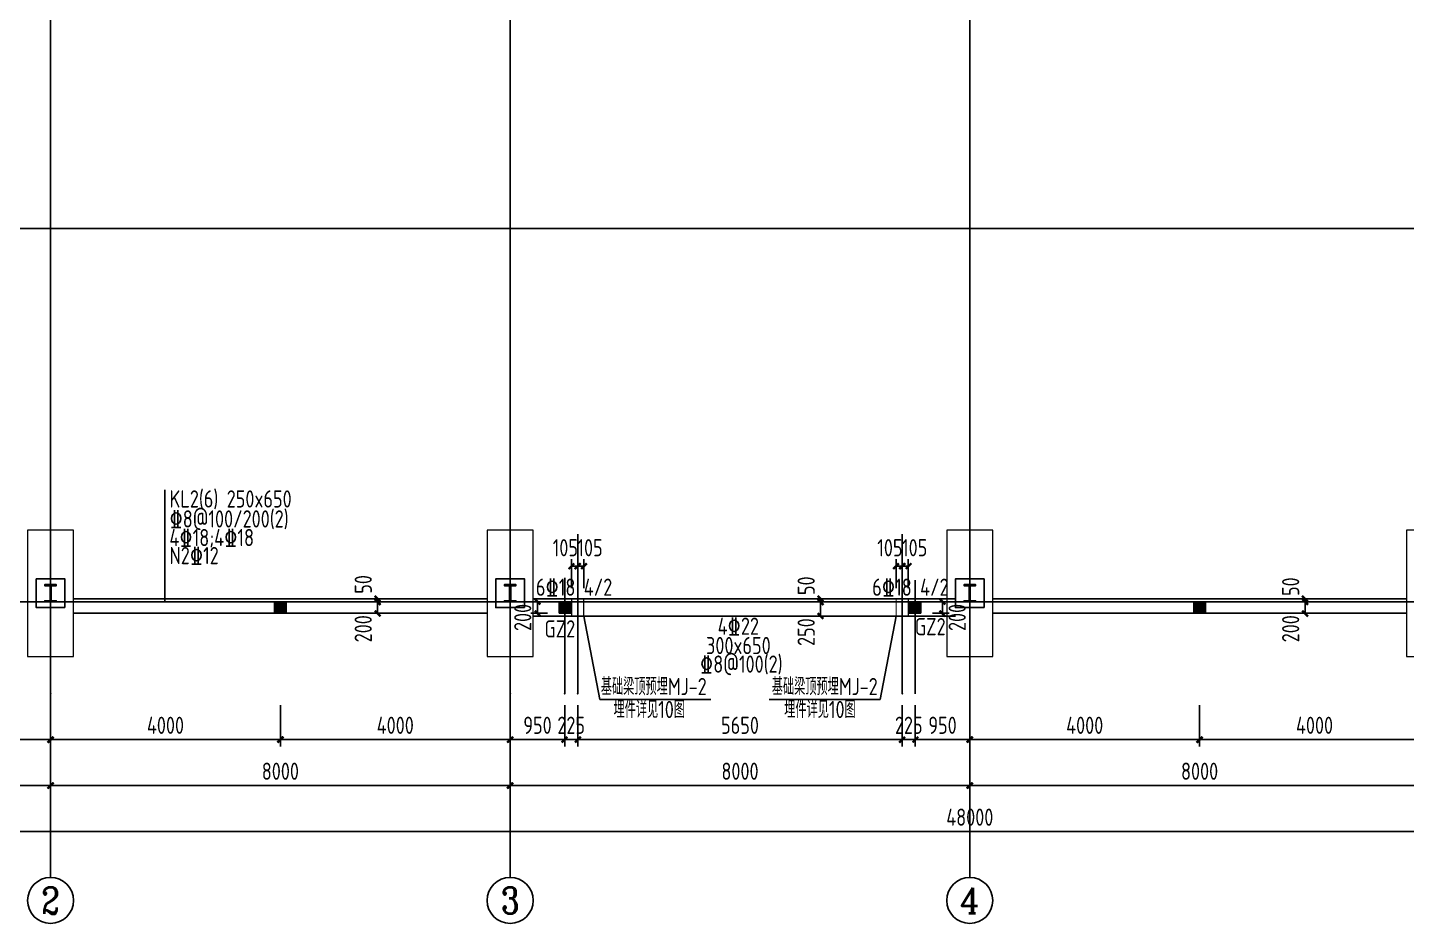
# Model space of a CAD drawing. Header units: millimetres. Extents: x 866561 to 877878, y 40199 to 44891.
# Drawn here: x 869636.3 to 869876.3, y 40406.6 to 40562.6 of the extents above; entities that cross this region are included whole.
import ezdxf
from ezdxf.enums import TextEntityAlignment as Align

# ---------------------------------------------------------------- set-up
doc = ezdxf.new("R2010")
doc.units = ezdxf.units.MM
doc.header["$LTSCALE"] = 1000
doc.header["$MEASUREMENT"] = 0
doc.linetypes.add('DOTE', pattern=[2.42, 2, -0.2, 0.02, -0.2])
for name, color, linetype in [('AXIS', 3, 'Continuous'), ('AXIS_TEXT', 7, 'Continuous'), ('DIM', 7, 'Continuous'), ('DOTE', 1, 'DOTE'), ('M_Prof', 2, 'Continuous'), ('尺寸标注', 7, 'Continuous'), ('层14', 2, 'Continuous'), ('标注', 7, 'Continuous'), ('梁', 4, 'Continuous'), ('梁集中标注', 2, 'Continuous')]:
    doc.layers.add(name, color=color, linetype=linetype)
doc.layers.add('承台基础', color=23, linetype='Continuous', lineweight=18)
doc.styles.add('_TCH_AXIS', font='COMPLEX', dxfattribs={"bigfont": 'GBCBIG'})
doc.styles.add('COMPLEX', font='COMPLEX')
doc.styles.add('GBHZ', font='gbenor.shx', dxfattribs={"width": 0.9, "bigfont": 'gbcbig.shx'})
doc.dimstyles.new('Y100', dxfattribs={"dimscale": 0, "dimtxt": 3, "dimasz": 0.01, "dimexe": 1.2, "dimexo": 2, "dimgap": 1, "dimtad": 1, "dimdec": 0, "dimlfac": 100, "dimzin": 0, "dimdsep": 46, "dimtxsty": 'GBHZ', "dimblk": 'DX', "dimcen": 0.09, "dimdle": 1, "dimclrd": 7, "dimclre": 7, "dimclrt": 7, "dimadec": 0, "dimazin": 0, "dimtfac": 1, "dimtdec": 0, "dimtix": 1, "dimtmove": 2, "dimatfit": 3, "dimldrblk": 'DX', "dimfxl": 0, "dimtolj": 1, "dimtzin": 0, "dimarcsym": 0})

# ---------------------------------------------------------------- blocks, each defined once
blk = doc.blocks.new('DX')
at = {"color": 0, "linetype": 'ByBlock', "const_width": 40}
blk.add_lwpolyline([(-54, -51), (46, 49)], dxfattribs=at)
blk = doc.blocks.new('*D16')
at = {"layer": 'Defpoints', "color": 0, "transparency": 16777216}
for p in [(869732.04, 40468.85), (869730.99, 40463.04), (869732.04, 40463.04)]:
    blk.add_point(p, dxfattribs=at)
at = {"layer": '标注', "color": 7, "lineweight": -2, "transparency": 16777216}
for p, q in [((869730.98, 40468.85), (869730.97, 40468.85)), ((869730.99, 40465.04), (869730.99, 40470.05)), ((869730.99, 40468.85), (869732.04, 40468.85)), ((869732.04, 40465.04), (869732.04, 40470.05)), ((869732.05, 40468.85), (869732.06, 40468.85))]:
    blk.add_line(p, q, dxfattribs=at)
at = {"layer": '标注', "color": 7, "lineweight": -2, "transparency": 16777216, "xscale": 0.01, "yscale": 0.01, "zscale": 0.01}
blk.add_blockref('DX', (869730.99, 40468.85), dxfattribs=at)
at = {"layer": '标注', "color": 7, "lineweight": -2, "transparency": 16777216, "xscale": 0.01, "yscale": 0.01, "zscale": 0.01, "rotation": 180}
blk.add_blockref('DX', (869732.04, 40468.85), dxfattribs=at)
at = {"layer": '标注', "color": 7, "transparency": 16777216, "insert": (869729.89, 40472.06), "char_height": 3, "attachment_point": 5, "style": 'GBHZ'}
blk.add_mtext('\\A1;105', dxfattribs=at)
blk = doc.blocks.new('*D17')
at = {"layer": 'Defpoints', "color": 0, "transparency": 16777216}
for p in [(869732.04, 40468.85), (869732.04, 40463.04), (869733.09, 40463.04)]:
    blk.add_point(p, dxfattribs=at)
at = {"layer": '标注', "color": 7, "lineweight": -2, "transparency": 16777216}
for p, q in [((869732.03, 40468.85), (869732.02, 40468.85)), ((869732.04, 40465.04), (869732.04, 40470.05)), ((869733.09, 40468.85), (869732.04, 40468.85)), ((869733.09, 40465.04), (869733.09, 40470.05)), ((869733.1, 40468.85), (869733.11, 40468.85))]:
    blk.add_line(p, q, dxfattribs=at)
at = {"layer": '标注', "color": 7, "lineweight": -2, "transparency": 16777216, "xscale": 0.01, "yscale": 0.01, "zscale": 0.01}
blk.add_blockref('DX', (869732.04, 40468.85), dxfattribs=at)
at = {"layer": '标注', "color": 7, "lineweight": -2, "transparency": 16777216, "xscale": 0.01, "yscale": 0.01, "zscale": 0.01, "rotation": 180}
blk.add_blockref('DX', (869733.09, 40468.85), dxfattribs=at)
at = {"layer": '标注', "color": 7, "transparency": 16777216, "insert": (869734.19, 40472.06), "char_height": 3, "attachment_point": 5, "style": 'GBHZ'}
blk.add_mtext('\\A1;105', dxfattribs=at)
blk = doc.blocks.new('*D20')
at = {"layer": 'Defpoints', "color": 0, "transparency": 16777216}
for p in [(869725.06, 40462.64), (869728.81, 40462.64), (869728.81, 40460.64)]:
    blk.add_point(p, dxfattribs=at)
at = {"layer": '标注', "color": 7, "lineweight": -2, "transparency": 16777216}
for p, q in [((869726.81, 40462.64), (869723.86, 40462.64)), ((869725.06, 40462.65), (869725.06, 40462.66)), ((869725.06, 40460.64), (869725.06, 40462.64)), ((869726.81, 40460.64), (869723.86, 40460.64)), ((869725.06, 40460.63), (869725.06, 40460.62))]:
    blk.add_line(p, q, dxfattribs=at)
at = {"layer": '标注', "color": 7, "lineweight": -2, "transparency": 16777216, "xscale": 0.01, "yscale": 0.01, "zscale": 0.01}
for p, rotation in [((869725.06, 40462.64), 270), ((869725.06, 40460.64), 90)]:
    blk.add_blockref('DX', p, dxfattribs=dict(at, rotation=rotation))
at = {"layer": '标注', "color": 7, "transparency": 16777216, "insert": (869722.48, 40459.92), "char_height": 3, "attachment_point": 5, "rotation": 90, "style": 'GBHZ'}
blk.add_mtext('\\A1;200', dxfattribs=at)
blk = doc.blocks.new('_AXISO')
blk.add_circle((0, 0), 0.5)
at = {"layer": 'AXIS_TEXT', "style": 'COMPLEX', "width": 1.041667}
blk.add_attdef('A', text='', height=0.56, dxfattribs=at).set_placement((-0.25, -0.28), (0.25, -0.28), align=Align.FIT)
blk = doc.blocks.new('*D240')
at = {"layer": 'Defpoints', "color": 0, "transparency": 16777216}
for p in [(869560.29, 40446.64), (869640.29, 40446.64), (869640.29, 40430.64)]:
    blk.add_point(p, dxfattribs=at)
at = {"layer": 'dim', "color": 7, "lineweight": -2, "transparency": 16777216}
for p, q in [((869560.29, 40444.64), (869560.29, 40429.44)), ((869640.29, 40444.64), (869640.29, 40429.44)), ((869560.3, 40430.64), (869640.28, 40430.64))]:
    blk.add_line(p, q, dxfattribs=at)
at = {"layer": 'dim', "color": 7, "lineweight": -2, "transparency": 16777216, "xscale": 0.01, "yscale": 0.01, "zscale": 0.01, "rotation": 180}
blk.add_blockref('DX', (869560.29, 40430.64), dxfattribs=at)
at = {"layer": 'dim', "color": 7, "lineweight": -2, "transparency": 16777216, "xscale": 0.01, "yscale": 0.01, "zscale": 0.01}
blk.add_blockref('DX', (869640.29, 40430.64), dxfattribs=at)
at = {"layer": 'dim', "color": 7, "transparency": 16777216, "insert": (869600.29, 40433.14), "char_height": 3, "attachment_point": 5, "style": 'GBHZ'}
blk.add_mtext('\\A1;8000', dxfattribs=at)
blk = doc.blocks.new('*D231')
at = {"layer": 'Defpoints', "color": 0, "transparency": 16777216}
for p in [(869640.29, 40446.64), (869720.29, 40446.64), (869720.29, 40430.64)]:
    blk.add_point(p, dxfattribs=at)
at = {"layer": 'dim', "color": 7, "lineweight": -2, "transparency": 16777216}
for p, q in [((869640.29, 40444.64), (869640.29, 40429.44)), ((869720.29, 40444.64), (869720.29, 40429.44)), ((869640.3, 40430.64), (869720.28, 40430.64))]:
    blk.add_line(p, q, dxfattribs=at)
at = {"layer": 'dim', "color": 7, "lineweight": -2, "transparency": 16777216, "xscale": 0.01, "yscale": 0.01, "zscale": 0.01, "rotation": 180}
blk.add_blockref('DX', (869640.29, 40430.64), dxfattribs=at)
at = {"layer": 'dim', "color": 7, "lineweight": -2, "transparency": 16777216, "xscale": 0.01, "yscale": 0.01, "zscale": 0.01}
blk.add_blockref('DX', (869720.29, 40430.64), dxfattribs=at)
at = {"layer": 'dim', "color": 7, "transparency": 16777216, "insert": (869680.29, 40433.14), "char_height": 3, "attachment_point": 5, "style": 'GBHZ'}
blk.add_mtext('\\A1;8000', dxfattribs=at)
blk = doc.blocks.new('*D232')
at = {"layer": 'Defpoints', "color": 0, "transparency": 16777216}
for p in [(869720.29, 40446.64), (869800.29, 40446.64), (869800.29, 40430.64)]:
    blk.add_point(p, dxfattribs=at)
at = {"layer": 'dim', "color": 7, "lineweight": -2, "transparency": 16777216}
for p, q in [((869720.29, 40444.64), (869720.29, 40429.44)), ((869800.29, 40444.64), (869800.29, 40429.44)), ((869720.3, 40430.64), (869800.28, 40430.64))]:
    blk.add_line(p, q, dxfattribs=at)
at = {"layer": 'dim', "color": 7, "lineweight": -2, "transparency": 16777216, "xscale": 0.01, "yscale": 0.01, "zscale": 0.01, "rotation": 180}
blk.add_blockref('DX', (869720.29, 40430.64), dxfattribs=at)
at = {"layer": 'dim', "color": 7, "lineweight": -2, "transparency": 16777216, "xscale": 0.01, "yscale": 0.01, "zscale": 0.01}
blk.add_blockref('DX', (869800.29, 40430.64), dxfattribs=at)
at = {"layer": 'dim', "color": 7, "transparency": 16777216, "insert": (869760.29, 40433.14), "char_height": 3, "attachment_point": 5, "style": 'GBHZ'}
blk.add_mtext('\\A1;8000', dxfattribs=at)
blk = doc.blocks.new('*D233')
at = {"layer": 'Defpoints', "color": 0, "transparency": 16777216}
for p in [(869800.29, 40446.64), (869880.29, 40446.64), (869880.29, 40430.64)]:
    blk.add_point(p, dxfattribs=at)
at = {"layer": 'dim', "color": 7, "lineweight": -2, "transparency": 16777216}
for p, q in [((869800.29, 40444.64), (869800.29, 40429.44)), ((869880.29, 40444.64), (869880.29, 40429.44)), ((869800.3, 40430.64), (869880.28, 40430.64))]:
    blk.add_line(p, q, dxfattribs=at)
at = {"layer": 'dim', "color": 7, "lineweight": -2, "transparency": 16777216, "xscale": 0.01, "yscale": 0.01, "zscale": 0.01, "rotation": 180}
blk.add_blockref('DX', (869800.29, 40430.64), dxfattribs=at)
at = {"layer": 'dim', "color": 7, "lineweight": -2, "transparency": 16777216, "xscale": 0.01, "yscale": 0.01, "zscale": 0.01}
blk.add_blockref('DX', (869880.29, 40430.64), dxfattribs=at)
at = {"layer": 'dim', "color": 7, "transparency": 16777216, "insert": (869840.29, 40433.14), "char_height": 3, "attachment_point": 5, "style": 'GBHZ'}
blk.add_mtext('\\A1;8000', dxfattribs=at)
blk = doc.blocks.new('*D236')
at = {"layer": 'Defpoints', "color": 0, "transparency": 16777216}
for p in [(869560.29, 40446.64), (870040.29, 40446.64), (869560.29, 40422.64)]:
    blk.add_point(p, dxfattribs=at)
at = {"layer": 'dim', "color": 7, "lineweight": -2, "transparency": 16777216}
for p, q in [((869560.29, 40444.64), (869560.29, 40421.44)), ((870040.29, 40444.64), (870040.29, 40421.44)), ((870040.28, 40422.64), (869560.3, 40422.64))]:
    blk.add_line(p, q, dxfattribs=at)
at = {"layer": 'dim', "color": 7, "lineweight": -2, "transparency": 16777216, "xscale": 0.01, "yscale": 0.01, "zscale": 0.01, "rotation": 180}
blk.add_blockref('DX', (869560.29, 40422.64), dxfattribs=at)
at = {"layer": 'dim', "color": 7, "lineweight": -2, "transparency": 16777216, "xscale": 0.01, "yscale": 0.01, "zscale": 0.01}
blk.add_blockref('DX', (870040.29, 40422.64), dxfattribs=at)
at = {"layer": 'dim', "color": 7, "transparency": 16777216, "insert": (869800.29, 40425.14), "char_height": 3, "attachment_point": 5, "style": 'GBHZ'}
blk.add_mtext('\\A1;48000', dxfattribs=at)
blk = doc.blocks.new('*D1088')
at = {"layer": 'dim', "color": 7, "lineweight": -2, "transparency": 16777216}
for p, q in [((869600.29, 40444.64), (869600.29, 40437.44)), ((869640.29, 40444.64), (869640.29, 40437.44)), ((869600.3, 40438.64), (869640.28, 40438.64))]:
    blk.add_line(p, q, dxfattribs=at)
at = {"layer": 'dim', "color": 0, "transparency": 16777216}
for p in [(869600.29, 40446.64), (869640.29, 40446.64), (869640.29, 40438.64)]:
    blk.add_point(p, dxfattribs=at)
at = {"layer": 'dim', "color": 7, "lineweight": -2, "transparency": 16777216, "xscale": 0.01, "yscale": 0.01, "zscale": 0.01, "rotation": 180}
blk.add_blockref('DX', (869600.29, 40438.64), dxfattribs=at)
at = {"layer": 'dim', "color": 7, "lineweight": -2, "transparency": 16777216, "xscale": 0.01, "yscale": 0.01, "zscale": 0.01}
blk.add_blockref('DX', (869640.29, 40438.64), dxfattribs=at)
at = {"layer": 'dim', "color": 7, "transparency": 16777216, "insert": (869620.29, 40441.14), "char_height": 3, "attachment_point": 5, "style": 'GBHZ'}
blk.add_mtext('\\A1;4000', dxfattribs=at)
blk = doc.blocks.new('*D1089')
at = {"layer": 'Defpoints', "color": 0, "transparency": 16777216}
for p in [(869640.29, 40446.64), (869680.29, 40446.64), (869680.29, 40438.64)]:
    blk.add_point(p, dxfattribs=at)
at = {"layer": 'dim', "color": 7, "lineweight": -2, "transparency": 16777216}
for p, q in [((869640.29, 40444.64), (869640.29, 40437.44)), ((869680.29, 40444.64), (869680.29, 40437.44)), ((869640.3, 40438.64), (869680.28, 40438.64))]:
    blk.add_line(p, q, dxfattribs=at)
at = {"layer": 'dim', "color": 7, "lineweight": -2, "transparency": 16777216, "xscale": 0.01, "yscale": 0.01, "zscale": 0.01, "rotation": 180}
blk.add_blockref('DX', (869640.29, 40438.64), dxfattribs=at)
at = {"layer": 'dim', "color": 7, "lineweight": -2, "transparency": 16777216, "xscale": 0.01, "yscale": 0.01, "zscale": 0.01}
blk.add_blockref('DX', (869680.29, 40438.64), dxfattribs=at)
at = {"layer": 'dim', "color": 7, "transparency": 16777216, "insert": (869660.29, 40441.14), "char_height": 3, "attachment_point": 5, "style": 'GBHZ'}
blk.add_mtext('\\A1;4000', dxfattribs=at)
blk = doc.blocks.new('*D1090')
at = {"layer": 'Defpoints', "color": 0, "transparency": 16777216}
for p in [(869680.29, 40446.64), (869720.29, 40446.64), (869720.29, 40438.64)]:
    blk.add_point(p, dxfattribs=at)
at = {"layer": 'dim', "color": 7, "lineweight": -2, "transparency": 16777216}
for p, q in [((869680.29, 40444.64), (869680.29, 40437.44)), ((869720.29, 40444.64), (869720.29, 40437.44)), ((869680.3, 40438.64), (869720.28, 40438.64))]:
    blk.add_line(p, q, dxfattribs=at)
at = {"layer": 'dim', "color": 7, "lineweight": -2, "transparency": 16777216, "xscale": 0.01, "yscale": 0.01, "zscale": 0.01, "rotation": 180}
blk.add_blockref('DX', (869680.29, 40438.64), dxfattribs=at)
at = {"layer": 'dim', "color": 7, "lineweight": -2, "transparency": 16777216, "xscale": 0.01, "yscale": 0.01, "zscale": 0.01}
blk.add_blockref('DX', (869720.29, 40438.64), dxfattribs=at)
at = {"layer": 'dim', "color": 7, "transparency": 16777216, "insert": (869700.29, 40441.14), "char_height": 3, "attachment_point": 5, "style": 'GBHZ'}
blk.add_mtext('\\A1;4000', dxfattribs=at)
blk = doc.blocks.new('*D1091')
at = {"layer": 'Defpoints', "color": 0, "transparency": 16777216}
for p in [(869800.29, 40446.64), (869840.29, 40446.64), (869840.29, 40438.64)]:
    blk.add_point(p, dxfattribs=at)
at = {"layer": 'dim', "color": 7, "lineweight": -2, "transparency": 16777216}
for p, q in [((869800.29, 40444.64), (869800.29, 40437.44)), ((869840.29, 40444.64), (869840.29, 40437.44)), ((869800.3, 40438.64), (869840.28, 40438.64))]:
    blk.add_line(p, q, dxfattribs=at)
at = {"layer": 'dim', "color": 7, "lineweight": -2, "transparency": 16777216, "xscale": 0.01, "yscale": 0.01, "zscale": 0.01, "rotation": 180}
blk.add_blockref('DX', (869800.29, 40438.64), dxfattribs=at)
at = {"layer": 'dim', "color": 7, "lineweight": -2, "transparency": 16777216, "xscale": 0.01, "yscale": 0.01, "zscale": 0.01}
blk.add_blockref('DX', (869840.29, 40438.64), dxfattribs=at)
at = {"layer": 'dim', "color": 7, "transparency": 16777216, "insert": (869820.29, 40441.14), "char_height": 3, "attachment_point": 5, "style": 'GBHZ'}
blk.add_mtext('\\A1;4000', dxfattribs=at)
blk = doc.blocks.new('*D1092')
at = {"layer": 'Defpoints', "color": 0, "transparency": 16777216}
for p in [(869840.29, 40446.64), (869880.29, 40446.64), (869880.29, 40438.64)]:
    blk.add_point(p, dxfattribs=at)
at = {"layer": 'dim', "color": 7, "lineweight": -2, "transparency": 16777216}
for p, q in [((869840.29, 40444.64), (869840.29, 40437.44)), ((869880.29, 40444.64), (869880.29, 40437.44)), ((869840.3, 40438.64), (869880.28, 40438.64))]:
    blk.add_line(p, q, dxfattribs=at)
at = {"layer": 'dim', "color": 7, "lineweight": -2, "transparency": 16777216, "xscale": 0.01, "yscale": 0.01, "zscale": 0.01, "rotation": 180}
blk.add_blockref('DX', (869840.29, 40438.64), dxfattribs=at)
at = {"layer": 'dim', "color": 7, "lineweight": -2, "transparency": 16777216, "xscale": 0.01, "yscale": 0.01, "zscale": 0.01}
blk.add_blockref('DX', (869880.29, 40438.64), dxfattribs=at)
at = {"layer": 'dim', "color": 7, "transparency": 16777216, "insert": (869860.29, 40441.14), "char_height": 3, "attachment_point": 5, "style": 'GBHZ'}
blk.add_mtext('\\A1;4000', dxfattribs=at)
blk = doc.blocks.new('*D1111')
at = {"layer": 'dim', "color": 7, "lineweight": -2, "transparency": 16777216}
for p, q in [((869720.29, 40444.64), (869720.29, 40437.44)), ((869729.79, 40444.64), (869729.79, 40437.44)), ((869720.3, 40438.64), (869729.78, 40438.64))]:
    blk.add_line(p, q, dxfattribs=at)
at = {"layer": 'dim', "color": 0, "transparency": 16777216}
for p in [(869720.29, 40446.64), (869729.79, 40446.64), (869729.79, 40438.64)]:
    blk.add_point(p, dxfattribs=at)
at = {"layer": 'dim', "color": 7, "lineweight": -2, "transparency": 16777216, "xscale": 0.01, "yscale": 0.01, "zscale": 0.01, "rotation": 180}
blk.add_blockref('DX', (869720.29, 40438.64), dxfattribs=at)
at = {"layer": 'dim', "color": 7, "lineweight": -2, "transparency": 16777216, "xscale": 0.01, "yscale": 0.01, "zscale": 0.01}
blk.add_blockref('DX', (869729.79, 40438.64), dxfattribs=at)
at = {"layer": 'dim', "color": 7, "transparency": 16777216, "insert": (869725.04, 40441.14), "char_height": 3, "attachment_point": 5, "style": 'GBHZ'}
blk.add_mtext('\\A1;950', dxfattribs=at)
blk = doc.blocks.new('*D1112')
at = {"layer": 'dim', "color": 7, "lineweight": -2, "transparency": 16777216}
for p, q in [((869729.79, 40444.64), (869729.79, 40437.44)), ((869732.04, 40444.64), (869732.04, 40437.44)), ((869729.78, 40438.64), (869729.77, 40438.64)), ((869729.79, 40438.64), (869732.04, 40438.64)), ((869732.05, 40438.64), (869732.06, 40438.64))]:
    blk.add_line(p, q, dxfattribs=at)
at = {"layer": 'dim', "color": 0, "transparency": 16777216}
for p in [(869729.79, 40446.64), (869732.04, 40446.64), (869732.04, 40438.64)]:
    blk.add_point(p, dxfattribs=at)
at = {"layer": 'dim', "color": 7, "lineweight": -2, "transparency": 16777216, "xscale": 0.01, "yscale": 0.01, "zscale": 0.01}
blk.add_blockref('DX', (869729.79, 40438.64), dxfattribs=at)
at = {"layer": 'dim', "color": 7, "lineweight": -2, "transparency": 16777216, "xscale": 0.01, "yscale": 0.01, "zscale": 0.01, "rotation": 180}
blk.add_blockref('DX', (869732.04, 40438.64), dxfattribs=at)
at = {"layer": 'dim', "color": 7, "transparency": 16777216, "insert": (869730.91, 40441.14), "char_height": 3, "attachment_point": 5, "style": 'GBHZ'}
blk.add_mtext('\\A1;225', dxfattribs=at)
blk = doc.blocks.new('*D1115')
at = {"layer": 'Defpoints', "color": 0, "transparency": 16777216}
for p in [(869788.54, 40468.85), (869788.54, 40463.04), (869789.59, 40463.04)]:
    blk.add_point(p, dxfattribs=at)
at = {"layer": '标注', "color": 7, "lineweight": -2, "transparency": 16777216}
for p, q in [((869788.53, 40468.85), (869788.52, 40468.85)), ((869788.54, 40465.04), (869788.54, 40470.05)), ((869789.59, 40468.85), (869788.54, 40468.85)), ((869789.59, 40465.04), (869789.59, 40470.05)), ((869789.6, 40468.85), (869789.61, 40468.85))]:
    blk.add_line(p, q, dxfattribs=at)
at = {"layer": '标注', "color": 7, "lineweight": -2, "transparency": 16777216, "xscale": 0.01, "yscale": 0.01, "zscale": 0.01}
blk.add_blockref('DX', (869788.54, 40468.85), dxfattribs=at)
at = {"layer": '标注', "color": 7, "lineweight": -2, "transparency": 16777216, "xscale": 0.01, "yscale": 0.01, "zscale": 0.01, "rotation": 180}
blk.add_blockref('DX', (869789.59, 40468.85), dxfattribs=at)
at = {"layer": '标注', "color": 7, "transparency": 16777216, "insert": (869790.69, 40472.06), "char_height": 3, "attachment_point": 5, "style": 'GBHZ'}
blk.add_mtext('\\A1;105', dxfattribs=at)
blk = doc.blocks.new('*D1116')
at = {"layer": 'Defpoints', "color": 0, "transparency": 16777216}
for p in [(869788.54, 40468.85), (869787.49, 40463.04), (869788.54, 40463.04)]:
    blk.add_point(p, dxfattribs=at)
at = {"layer": '标注', "color": 7, "lineweight": -2, "transparency": 16777216}
for p, q in [((869787.48, 40468.85), (869787.47, 40468.85)), ((869787.49, 40465.04), (869787.49, 40470.05)), ((869787.49, 40468.85), (869788.54, 40468.85)), ((869788.54, 40465.04), (869788.54, 40470.05)), ((869788.55, 40468.85), (869788.56, 40468.85))]:
    blk.add_line(p, q, dxfattribs=at)
at = {"layer": '标注', "color": 7, "lineweight": -2, "transparency": 16777216, "xscale": 0.01, "yscale": 0.01, "zscale": 0.01}
blk.add_blockref('DX', (869787.49, 40468.85), dxfattribs=at)
at = {"layer": '标注', "color": 7, "lineweight": -2, "transparency": 16777216, "xscale": 0.01, "yscale": 0.01, "zscale": 0.01, "rotation": 180}
blk.add_blockref('DX', (869788.54, 40468.85), dxfattribs=at)
at = {"layer": '标注', "color": 7, "transparency": 16777216, "insert": (869786.38, 40472.06), "char_height": 3, "attachment_point": 5, "style": 'GBHZ'}
blk.add_mtext('\\A1;105', dxfattribs=at)
blk = doc.blocks.new('*D1117')
at = {"layer": 'Defpoints', "color": 0, "transparency": 16777216}
for p in [(869791.77, 40462.64), (869795.52, 40462.64), (869791.77, 40460.64)]:
    blk.add_point(p, dxfattribs=at)
at = {"layer": '标注', "color": 7, "lineweight": -2, "transparency": 16777216}
for p, q in [((869793.77, 40462.64), (869796.72, 40462.64)), ((869795.52, 40462.65), (869795.52, 40462.66)), ((869795.52, 40460.64), (869795.52, 40462.64)), ((869793.77, 40460.64), (869796.72, 40460.64)), ((869795.52, 40460.63), (869795.52, 40460.62))]:
    blk.add_line(p, q, dxfattribs=at)
at = {"layer": '标注', "color": 7, "lineweight": -2, "transparency": 16777216, "xscale": 0.01, "yscale": 0.01, "zscale": 0.01}
for p, rotation in [((869795.52, 40462.64), 270), ((869795.52, 40460.64), 90)]:
    blk.add_blockref('DX', p, dxfattribs=dict(at, rotation=rotation))
at = {"layer": '标注', "color": 7, "transparency": 16777216, "insert": (869798.09, 40459.92), "char_height": 3, "attachment_point": 5, "rotation": 90, "style": 'GBHZ'}
blk.add_mtext('\\A1;200', dxfattribs=at)
blk = doc.blocks.new('*D1113')
at = {"layer": 'Defpoints', "color": 0, "transparency": 16777216}
for p in [(869790.79, 40446.64), (869800.29, 40446.64), (869790.79, 40438.64)]:
    blk.add_point(p, dxfattribs=at)
at = {"layer": 'dim', "color": 7, "lineweight": -2, "transparency": 16777216}
for p, q in [((869790.79, 40444.64), (869790.79, 40437.44)), ((869800.29, 40444.64), (869800.29, 40437.44)), ((869800.28, 40438.64), (869790.8, 40438.64))]:
    blk.add_line(p, q, dxfattribs=at)
at = {"layer": 'dim', "color": 7, "lineweight": -2, "transparency": 16777216, "xscale": 0.01, "yscale": 0.01, "zscale": 0.01, "rotation": 180}
blk.add_blockref('DX', (869790.79, 40438.64), dxfattribs=at)
at = {"layer": 'dim', "color": 7, "lineweight": -2, "transparency": 16777216, "xscale": 0.01, "yscale": 0.01, "zscale": 0.01}
blk.add_blockref('DX', (869800.29, 40438.64), dxfattribs=at)
at = {"layer": 'dim', "color": 7, "transparency": 16777216, "insert": (869795.54, 40441.14), "char_height": 3, "attachment_point": 5, "style": 'GBHZ'}
blk.add_mtext('\\A1;950', dxfattribs=at)
blk = doc.blocks.new('*D1114')
at = {"layer": 'Defpoints', "color": 0, "transparency": 16777216}
for p in [(869788.54, 40446.64), (869790.79, 40446.64), (869788.54, 40438.64)]:
    blk.add_point(p, dxfattribs=at)
at = {"layer": 'dim', "color": 7, "lineweight": -2, "transparency": 16777216}
for p, q in [((869788.54, 40444.64), (869788.54, 40437.44)), ((869790.79, 40444.64), (869790.79, 40437.44)), ((869788.53, 40438.64), (869788.52, 40438.64)), ((869790.79, 40438.64), (869788.54, 40438.64)), ((869790.8, 40438.64), (869790.81, 40438.64))]:
    blk.add_line(p, q, dxfattribs=at)
at = {"layer": 'dim', "color": 7, "lineweight": -2, "transparency": 16777216, "xscale": 0.01, "yscale": 0.01, "zscale": 0.01}
blk.add_blockref('DX', (869788.54, 40438.64), dxfattribs=at)
at = {"layer": 'dim', "color": 7, "lineweight": -2, "transparency": 16777216, "xscale": 0.01, "yscale": 0.01, "zscale": 0.01, "rotation": 180}
blk.add_blockref('DX', (869790.79, 40438.64), dxfattribs=at)
at = {"layer": 'dim', "color": 7, "transparency": 16777216, "insert": (869789.66, 40441.14), "char_height": 3, "attachment_point": 5, "style": 'GBHZ'}
blk.add_mtext('\\A1;225', dxfattribs=at)
blk = doc.blocks.new('*D1120')
at = {"layer": 'dim', "color": 7, "lineweight": -2, "transparency": 16777216}
for p, q in [((869732.04, 40444.64), (869732.04, 40437.44)), ((869788.54, 40444.64), (869788.54, 40437.44)), ((869732.05, 40438.64), (869788.53, 40438.64))]:
    blk.add_line(p, q, dxfattribs=at)
at = {"layer": 'dim', "color": 0, "transparency": 16777216}
for p in [(869732.04, 40446.64), (869788.54, 40446.64), (869788.54, 40438.64)]:
    blk.add_point(p, dxfattribs=at)
at = {"layer": 'dim', "color": 7, "lineweight": -2, "transparency": 16777216, "xscale": 0.01, "yscale": 0.01, "zscale": 0.01, "rotation": 180}
blk.add_blockref('DX', (869732.04, 40438.64), dxfattribs=at)
at = {"layer": 'dim', "color": 7, "lineweight": -2, "transparency": 16777216, "xscale": 0.01, "yscale": 0.01, "zscale": 0.01}
blk.add_blockref('DX', (869788.54, 40438.64), dxfattribs=at)
at = {"layer": 'dim', "color": 7, "transparency": 16777216, "insert": (869760.29, 40441.14), "char_height": 3, "attachment_point": 5, "style": 'GBHZ'}
blk.add_mtext('\\A1;5650', dxfattribs=at)
blk = doc.blocks.new('*D1121')
at = {"layer": 'Defpoints', "color": 0, "transparency": 16777216}
for p in [(869767.36, 40462.64), (869774.31, 40462.64), (869767.36, 40460.14)]:
    blk.add_point(p, dxfattribs=at)
at = {"layer": 'dim', "color": 7, "lineweight": -2, "transparency": 16777216}
for p, q in [((869769.36, 40462.64), (869775.51, 40462.64)), ((869774.31, 40460.15), (869774.31, 40462.63)), ((869769.36, 40460.14), (869775.51, 40460.14))]:
    blk.add_line(p, q, dxfattribs=at)
at = {"layer": 'dim', "color": 7, "lineweight": -2, "transparency": 16777216, "xscale": 0.01, "yscale": 0.01, "zscale": 0.01}
for p, rotation in [((869774.31, 40462.64), 90), ((869774.31, 40460.14), 270)]:
    blk.add_blockref('DX', p, dxfattribs=dict(at, rotation=rotation))
at = {"layer": 'dim', "color": 7, "transparency": 16777216, "insert": (869771.81, 40457.37), "char_height": 3, "attachment_point": 5, "rotation": 90, "style": 'GBHZ'}
blk.add_mtext('\\A1;250', dxfattribs=at)
blk = doc.blocks.new('*D1123')
at = {"layer": 'Defpoints', "color": 0, "transparency": 16777216}
for p in [(869767.36, 40463.14), (869767.36, 40462.64), (869774.31, 40463.14)]:
    blk.add_point(p, dxfattribs=at)
at = {"layer": 'dim', "color": 7, "lineweight": -2, "transparency": 16777216}
for p, q in [((869769.36, 40463.14), (869775.51, 40463.14)), ((869769.36, 40462.64), (869775.51, 40462.64)), ((869774.31, 40463.15), (869774.31, 40463.16)), ((869774.31, 40462.64), (869774.31, 40463.14)), ((869774.31, 40462.63), (869774.31, 40462.62))]:
    blk.add_line(p, q, dxfattribs=at)
at = {"layer": 'dim', "color": 7, "lineweight": -2, "transparency": 16777216, "xscale": 0.01, "yscale": 0.01, "zscale": 0.01}
for p, rotation in [((869774.31, 40463.14), 270), ((869774.31, 40462.64), 90)]:
    blk.add_blockref('DX', p, dxfattribs=dict(at, rotation=rotation))
at = {"layer": 'dim', "color": 7, "transparency": 16777216, "insert": (869771.81, 40465.44), "char_height": 3, "attachment_point": 5, "rotation": 90, "style": 'GBHZ'}
blk.add_mtext('\\A1;50', dxfattribs=at)
blk = doc.blocks.new('*D1127')
at = {"layer": 'Defpoints', "color": 0, "transparency": 16777216}
for p in [(869690.27, 40462.64), (869697.21, 40462.64), (869690.27, 40460.64)]:
    blk.add_point(p, dxfattribs=at)
at = {"layer": 'dim', "color": 7, "lineweight": -2, "transparency": 16777216}
for p, q in [((869692.27, 40462.64), (869698.41, 40462.64)), ((869697.21, 40462.65), (869697.21, 40462.66)), ((869697.21, 40460.64), (869697.21, 40462.64)), ((869692.27, 40460.64), (869698.41, 40460.64)), ((869697.21, 40460.63), (869697.21, 40460.62))]:
    blk.add_line(p, q, dxfattribs=at)
at = {"layer": 'dim', "color": 7, "lineweight": -2, "transparency": 16777216, "xscale": 0.01, "yscale": 0.01, "zscale": 0.01}
for p, rotation in [((869697.21, 40462.64), 270), ((869697.21, 40460.64), 90)]:
    blk.add_blockref('DX', p, dxfattribs=dict(at, rotation=rotation))
at = {"layer": 'dim', "color": 7, "transparency": 16777216, "insert": (869694.71, 40457.95), "char_height": 3, "attachment_point": 5, "rotation": 90, "style": 'GBHZ'}
blk.add_mtext('\\A1;200', dxfattribs=at)
blk = doc.blocks.new('*D1129')
at = {"layer": 'Defpoints', "color": 0, "transparency": 16777216}
for p in [(869690.27, 40463.14), (869690.27, 40462.64), (869697.21, 40463.14)]:
    blk.add_point(p, dxfattribs=at)
at = {"layer": 'dim', "color": 7, "lineweight": -2, "transparency": 16777216}
for p, q in [((869692.27, 40463.14), (869698.41, 40463.14)), ((869692.27, 40462.64), (869698.41, 40462.64)), ((869697.21, 40463.15), (869697.21, 40463.16)), ((869697.21, 40462.64), (869697.21, 40463.14)), ((869697.21, 40462.63), (869697.21, 40462.62))]:
    blk.add_line(p, q, dxfattribs=at)
at = {"layer": 'dim', "color": 7, "lineweight": -2, "transparency": 16777216, "xscale": 0.01, "yscale": 0.01, "zscale": 0.01}
for p, rotation in [((869697.21, 40463.14), 270), ((869697.21, 40462.64), 90)]:
    blk.add_blockref('DX', p, dxfattribs=dict(at, rotation=rotation))
at = {"layer": 'dim', "color": 7, "transparency": 16777216, "insert": (869694.71, 40465.67), "char_height": 3, "attachment_point": 5, "rotation": 90, "style": 'GBHZ'}
blk.add_mtext('\\A1;50', dxfattribs=at)
blk = doc.blocks.new('*D1130')
at = {"layer": 'Defpoints', "color": 0, "transparency": 16777216}
for p in [(869851.69, 40462.64), (869858.64, 40462.64), (869851.69, 40460.64)]:
    blk.add_point(p, dxfattribs=at)
at = {"layer": 'dim', "color": 7, "lineweight": -2, "transparency": 16777216}
for p, q in [((869853.69, 40462.64), (869859.84, 40462.64)), ((869858.64, 40462.65), (869858.64, 40462.66)), ((869858.64, 40460.64), (869858.64, 40462.64)), ((869853.69, 40460.64), (869859.84, 40460.64)), ((869858.64, 40460.63), (869858.64, 40460.62))]:
    blk.add_line(p, q, dxfattribs=at)
at = {"layer": 'dim', "color": 7, "lineweight": -2, "transparency": 16777216, "xscale": 0.01, "yscale": 0.01, "zscale": 0.01}
for p, rotation in [((869858.64, 40462.64), 270), ((869858.64, 40460.64), 90)]:
    blk.add_blockref('DX', p, dxfattribs=dict(at, rotation=rotation))
at = {"layer": 'dim', "color": 7, "transparency": 16777216, "insert": (869856.14, 40457.95), "char_height": 3, "attachment_point": 5, "rotation": 90, "style": 'GBHZ'}
blk.add_mtext('\\A1;200', dxfattribs=at)
blk = doc.blocks.new('*D1132')
at = {"layer": 'Defpoints', "color": 0, "transparency": 16777216}
for p in [(869851.69, 40463.14), (869851.69, 40462.64), (869858.64, 40463.14)]:
    blk.add_point(p, dxfattribs=at)
at = {"layer": 'dim', "color": 7, "lineweight": -2, "transparency": 16777216}
for p, q in [((869853.69, 40463.14), (869859.84, 40463.14)), ((869853.69, 40462.64), (869859.84, 40462.64)), ((869858.64, 40463.15), (869858.64, 40463.16)), ((869858.64, 40462.64), (869858.64, 40463.14)), ((869858.64, 40462.63), (869858.64, 40462.62))]:
    blk.add_line(p, q, dxfattribs=at)
at = {"layer": 'dim', "color": 7, "lineweight": -2, "transparency": 16777216, "xscale": 0.01, "yscale": 0.01, "zscale": 0.01}
for p, rotation in [((869858.64, 40463.14), 270), ((869858.64, 40462.64), 90)]:
    blk.add_blockref('DX', p, dxfattribs=dict(at, rotation=rotation))
at = {"layer": 'dim', "color": 7, "transparency": 16777216, "insert": (869856.14, 40465.27), "char_height": 3, "attachment_point": 5, "rotation": 90, "style": 'GBHZ'}
blk.add_mtext('\\A1;50', dxfattribs=at)

msp = doc.modelspace()

# ---------------------------------------------------------------- linework, layer by layer
for points in [[(869642.788, 40461.637), (869642.788, 40466.637), (869637.788, 40466.637), (869637.788, 40461.637)], [(869722.788, 40461.637), (869722.788, 40466.637), (869717.788, 40466.637), (869717.788, 40461.637)], [(869802.788, 40461.637), (869802.788, 40466.637), (869797.788, 40466.637), (869797.788, 40461.637)]]:
    msp.add_lwpolyline(points, close=True)
at = {"layer": 'AXIS', "color": 0}
for p, q in [((869640.288, 40446.637), (869640.288, 40414.637)), ((869720.288, 40446.637), (869720.288, 40414.637)), ((869800.288, 40446.637), (869800.288, 40414.637))]:
    msp.add_line(p, q, dxfattribs=at)
at = {"layer": 'DOTE', "linetype": 'DOTE'}
for p, q in [((869640.288, 40446.637), (869640.288, 40678.637)), ((869720.288, 40446.637), (869720.288, 40678.637)), ((869800.288, 40446.637), (869800.288, 40678.637)), ((869544.288, 40527.637), (870056.288, 40527.637)), ((869732.038, 40474.403), (869732.038, 40446.637)), ((869788.538, 40474.403), (869788.538, 40446.637)), ((869729.789, 40466.797), (869729.789, 40446.637)), ((869790.788, 40466.404), (869790.788, 40446.637)), ((870056.288, 40462.637), (869544.288, 40462.637))]:
    msp.add_line(p, q, dxfattribs=at)
at = {"layer": 'M_Prof'}
for points in [[(869639.288, 40462.637), (869641.288, 40462.637), (869641.288, 40462.837), (869640.378, 40462.837), (869640.378, 40465.437), (869641.288, 40465.437), (869641.288, 40465.637), (869639.288, 40465.637), (869639.288, 40465.437), (869640.198, 40465.437), (869640.198, 40462.837), (869639.288, 40462.837)], [(869719.288, 40462.637), (869721.288, 40462.637), (869721.288, 40462.837), (869720.378, 40462.837), (869720.378, 40465.437), (869721.288, 40465.437), (869721.288, 40465.637), (869719.288, 40465.637), (869719.288, 40465.437), (869720.198, 40465.437), (869720.198, 40462.837), (869719.288, 40462.837)], [(869799.288, 40462.637), (869801.288, 40462.637), (869801.288, 40462.837), (869800.378, 40462.837), (869800.378, 40465.437), (869801.288, 40465.437), (869801.288, 40465.637), (869799.288, 40465.637), (869799.288, 40465.437), (869800.198, 40465.437), (869800.198, 40462.837), (869799.288, 40462.837)]]:
    msp.add_lwpolyline(points, close=True, dxfattribs=at)
at = {"layer": '尺寸标注', "color": 6, "linetype": 'ByBlock', "const_width": 0.2}
for points in [[(869733.089, 40460.137), (869730.989, 40460.137), (869730.989, 40463.137), (869733.089, 40463.137), (869733.089, 40460.137)], [(869787.488, 40460.137), (869789.588, 40460.137), (869789.588, 40463.137), (869787.488, 40463.137), (869787.488, 40460.137)]]:
    msp.add_lwpolyline(points, dxfattribs=at)
at = {"layer": '层14'}
for points in [[(869679.288, 40460.637), (869681.288, 40460.637), (869681.288, 40462.637), (869679.288, 40462.637)], [(869728.789, 40460.637), (869730.789, 40460.637), (869730.789, 40462.637), (869728.789, 40462.637)], [(869791.788, 40460.637), (869789.788, 40460.637), (869789.788, 40462.637), (869791.788, 40462.637)], [(869839.288, 40460.637), (869841.288, 40460.637), (869841.288, 40462.637), (869839.288, 40462.637)]]:
    msp.add_lwpolyline(points, close=True, dxfattribs=at)
for points in [[(869679.288, 40460.637), (869679.288, 40462.637), (869681.288, 40460.637), (869681.288, 40462.637)], [(869728.789, 40460.637), (869728.789, 40462.637), (869730.789, 40460.637), (869730.789, 40462.637)], [(869791.788, 40460.637), (869791.788, 40462.637), (869789.788, 40460.637), (869789.788, 40462.637)], [(869839.288, 40460.637), (869839.288, 40462.637), (869841.288, 40460.637), (869841.288, 40462.637)]]:
    msp.add_solid(points, dxfattribs=at)
at = {"layer": '承台基础', "color": 2, "ltscale": 0.006}
for points in [[(869644.288, 40453.137), (869644.288, 40475.137), (869636.288, 40475.137), (869636.288, 40453.137)], [(869724.288, 40453.137), (869724.288, 40475.137), (869716.288, 40475.137), (869716.288, 40453.137)], [(869804.288, 40453.137), (869804.288, 40475.137), (869796.288, 40475.137), (869796.288, 40453.137)], [(869884.288, 40453.137), (869884.288, 40475.137), (869876.288, 40475.137), (869876.288, 40453.137)]]:
    msp.add_lwpolyline(points, close=True, dxfattribs=at)
at = {"layer": '标注'}
for p, q in [((869733.109, 40460.137), (869735.898, 40445.63)), ((869787.468, 40460.137), (869784.678, 40445.63)), ((869735.898, 40445.63), (869755.189, 40445.63)), ((869784.678, 40445.63), (869765.387, 40445.63))]:
    msp.add_line(p, q, dxfattribs=at)
at = {"layer": '梁'}
for p, q in [((869644.288, 40463.137), (869716.288, 40463.137)), ((869724.288, 40463.137), (869797.788, 40463.137)), ((869804.288, 40463.137), (869876.288, 40463.137)), ((869644.288, 40460.637), (869716.288, 40460.637)), ((869724.288, 40460.137), (869797.788, 40460.137)), ((869804.288, 40460.637), (869876.288, 40460.637))]:
    msp.add_line(p, q, dxfattribs=at)
at = {"layer": '梁集中标注'}
msp.add_line((869660.152, 40462.637), (869660.152, 40482.148), dxfattribs=at)

# ---------------------------------------------------------------- block references
at = {"layer": 'AXIS', "color": 0}
ref = msp.add_blockref('_AXISO', (869640.288, 40410.637), dxfattribs=dict(at, xscale=8, yscale=8, zscale=8))
ref.add_attrib('A', '2', dxfattribs={"layer": 'AXIS_TEXT', "color": 0, "height": 4.659, "style": '_TCH_AXIS'}).set_placement((869638.735, 40408.307), (869641.841, 40408.307), align=Align.FIT)
ref = msp.add_blockref('_AXISO', (869720.288, 40410.637), dxfattribs=dict(at, xscale=8, yscale=8, zscale=8))
ref.add_attrib('A', '3', dxfattribs={"layer": 'AXIS_TEXT', "color": 0, "height": 4.659, "style": '_TCH_AXIS'}).set_placement((869718.735, 40408.307), (869721.841, 40408.307), align=Align.FIT)
ref = msp.add_blockref('_AXISO', (869800.288, 40410.637), dxfattribs=dict(at, xscale=8, yscale=8, zscale=8))
ref.add_attrib('A', '4', dxfattribs={"layer": 'AXIS_TEXT', "color": 0, "height": 4.454, "style": '_TCH_AXIS'}).set_placement((869798.591, 40408.41), (869801.985, 40408.41), align=Align.FIT)

# ---------------------------------------------------------------- texts
at = {"layer": '梁集中标注', "style": 'GBHZ', "width": 0.9}
for s, p in [('KL2(6) 250x650', (869660.979, 40479.054)), ('%%1328@100/200(2)', (869660.979, 40475.577)), ('N2%%13212', (869660.979, 40469.195)), ('GZ2', (869726.265, 40456.43)), ('GZ2', (869790.735, 40456.82)), ('基础梁顶预埋MJ-2', (869736.065, 40446.387)), ('基础梁顶预埋MJ-2', (869765.826, 40446.387)), ('埋件详见10图', (869738.275, 40442.389)), ('埋件详见10图', (869767.988, 40442.389))]:
    msp.add_text(s, height=3, dxfattribs=at).set_placement(p)
at = {"layer": '梁集中标注', "color": 1, "style": 'GBHZ', "width": 0.9}
for s, p in [('4%%13218;4%%13218', (869660.979, 40472.329)), ('6%%13218 4/2', (869724.768, 40463.684)), ('6%%13218 4/2', (869783.31, 40463.684)), ('4%%13222', (869756.404, 40456.899)), ('300x650', (869754.386, 40453.53)), ('%%1328@100(2)', (869753.327, 40450.297))]:
    msp.add_text(s, height=3, dxfattribs=at).set_placement(p)

# ---------------------------------------------------------------- dimensions: what is measured, and where the dimension line sits
at = {"layer": 'dim'}
for base, p1, p2, picture, middle in [((869697.21, 40463.137), (869690.266, 40462.637), (869690.266, 40463.137), '*D1129', (869694.71, 40465.67)), ((869774.306, 40463.137), (869767.362, 40462.637), (869767.362, 40463.137), '*D1123', (869771.806, 40465.438)), ((869858.636, 40463.137), (869851.692, 40462.637), (869851.692, 40463.137), '*D1132', (869856.136, 40465.275)), ((869697.21, 40462.637), (869690.266, 40460.637), (869690.266, 40462.637), '*D1127', (869694.71, 40457.955)), ((869774.306, 40462.637), (869767.362, 40460.137), (869767.362, 40462.637), '*D1121', (869771.806, 40457.374)), ((869858.636, 40462.637), (869851.692, 40460.637), (869851.692, 40462.637), '*D1130', (869856.136, 40457.955))]:
    dim = msp.add_linear_dim(base=base, p1=p1, p2=p2, angle=90, dimstyle='Y100', override={"dimscale": 1}, dxfattribs=at)
    dim.commit()
    dim.dimension.update_dxf_attribs({"geometry": picture, "text_midpoint": middle, "dimtype": 160})
for base, p1, p2, override, picture, middle in [((869640.288, 40430.637), (869560.288, 40446.637), (869640.288, 40446.637), {"dimscale": 1, "dimfxl": 2}, '*D240', (869600.288, 40433.137)), ((869560.288, 40422.637), (870040.288, 40446.637), (869560.288, 40446.637), {"dimscale": 1, "dimfxl": 2}, '*D236', (869800.288, 40425.137)), ((869640.288, 40438.637), (869600.288, 40446.637), (869640.288, 40446.637), {"dimscale": 1}, '*D1088', (869620.288, 40441.137)), ((869720.288, 40430.637), (869640.288, 40446.637), (869720.288, 40446.637), {"dimscale": 1, "dimfxl": 2}, '*D231', (869680.288, 40433.137)), ((869680.288, 40438.637), (869640.288, 40446.637), (869680.288, 40446.637), {"dimscale": 1}, '*D1089', (869660.288, 40441.137)), ((869720.288, 40438.637), (869680.288, 40446.637), (869720.288, 40446.637), {"dimscale": 1}, '*D1090', (869700.288, 40441.137)), ((869800.288, 40430.637), (869720.288, 40446.637), (869800.288, 40446.637), {"dimscale": 1, "dimfxl": 2}, '*D232', (869760.288, 40433.137)), ((869729.789, 40438.637), (869720.288, 40446.637), (869729.789, 40446.637), {"dimscale": 1}, '*D1111', (869725.038, 40441.137)), ((869732.038, 40438.637), (869729.789, 40446.637), (869732.038, 40446.637), {"dimscale": 1}, '*D1112', (869730.913, 40441.137)), ((869788.538, 40438.637), (869732.038, 40446.637), (869788.538, 40446.637), {"dimscale": 1}, '*D1120', (869760.288, 40441.137)), ((869880.288, 40430.637), (869800.288, 40446.637), (869880.288, 40446.637), {"dimscale": 1, "dimfxl": 2}, '*D233', (869840.288, 40433.137)), ((869840.288, 40438.637), (869800.288, 40446.637), (869840.288, 40446.637), {"dimscale": 1}, '*D1091', (869820.288, 40441.137)), ((869880.288, 40438.637), (869840.288, 40446.637), (869880.288, 40446.637), {"dimscale": 1}, '*D1092', (869860.288, 40441.137))]:
    dim = msp.add_linear_dim(base=base, p1=p1, p2=p2, dimstyle='Y100', override=override, dxfattribs=at)
    dim.commit()
    dim.dimension.update_dxf_attribs({"geometry": picture, "text_midpoint": middle})
for base, p1, p2, picture, middle in [((869788.538, 40438.637), (869790.788, 40446.637), (869788.538, 40446.637), '*D1114', (869789.663, 40441.137)), ((869790.788, 40438.637), (869800.288, 40446.637), (869790.788, 40446.637), '*D1113', (869795.538, 40441.137))]:
    dim = msp.add_linear_dim(base=base, p1=p1, p2=p2, angle=180, dimstyle='Y100', override={"dimscale": 1}, dxfattribs=at)
    dim.commit()
    dim.dimension.update_dxf_attribs({"geometry": picture, "text_midpoint": middle})
at = {"layer": '标注'}
dim = msp.add_linear_dim(base=(869732.039, 40468.852), p1=(869730.989, 40463.037), p2=(869732.039, 40463.037), dimstyle='Y100', override={"dimscale": 1, "dimfxl": 2}, dxfattribs=at)
dim.commit()
dim.dimension.update_dxf_attribs({"geometry": '*D16', "text_midpoint": (869729.886, 40472.059), "dimtype": 160})
for base, p1, p2, angle, picture, middle in [((869732.039, 40468.852), (869733.089, 40463.037), (869732.039, 40463.037), 180, '*D17', (869734.192, 40472.059)), ((869788.538, 40468.852), (869787.488, 40463.037), (869788.538, 40463.037), 0, '*D1116', (869786.384, 40472.059)), ((869788.538, 40468.852), (869789.588, 40463.037), (869788.538, 40463.037), 180, '*D1115', (869790.691, 40472.059)), ((869725.057, 40462.637), (869728.809, 40460.637), (869728.809, 40462.637), 90, '*D20', (869722.483, 40459.915)), ((869795.52, 40462.637), (869791.768, 40460.637), (869791.768, 40462.637), 90, '*D1117', (869798.093, 40459.915))]:
    dim = msp.add_linear_dim(base=base, p1=p1, p2=p2, angle=angle, dimstyle='Y100', override={"dimscale": 1, "dimfxl": 2}, dxfattribs=at)
    dim.commit()
    dim.dimension.update_dxf_attribs({"geometry": picture, "text_midpoint": middle, "dimtype": 160})

doc.saveas('drawing.dxf')
